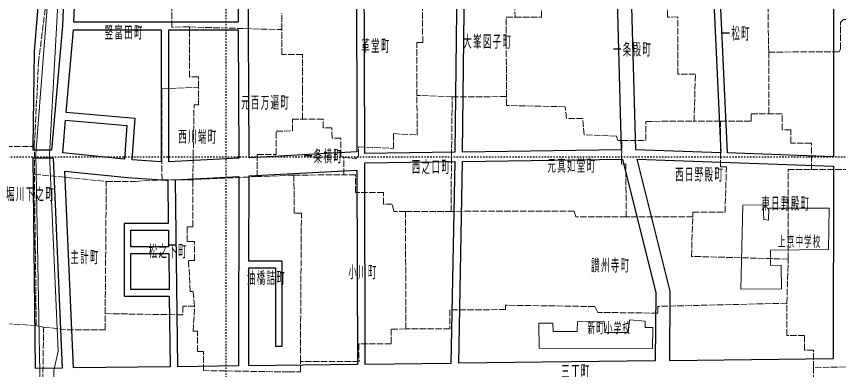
# Model space of a CAD drawing. Units: millimetres, scale not verified. Extents: x -74 to 76, y -84 to 66.
# Drawn here: x -37.9 to 18.1, y 1.7 to 25.8 of the extents above; entities that cross this region are included whole.
import ezdxf

# ---------------------------------------------------------------- set-up
doc = ezdxf.new("R2010")
doc.units = ezdxf.units.MM
doc.header["$LTSCALE"] = 0.25
doc.linetypes.add('USER1', pattern=[0.70556, 0.35278, -0.35278])
doc.linetypes.add('USER4', pattern=[2.11668, 1.7639, -0.35278])
for name, color, linetype in [('0-0_01 グリッド', 7, 'USER1'), ('0-4_05 町名', 7, 'Continuous'), ('1-9_26 道路', 7, 'Continuous')]:
    doc.layers.add(name, color=color, linetype=linetype)
for name, color, linetype, lineweight in [('0-2_03 施設名・公園名', 7, 'Continuous', 18), ('0-C_13 町界', 30, 'USER4', 18), ('0-F_16 学校', 1, 'Continuous', 18), ('1-C_29 川・池', 150, 'Continuous', 18)]:
    doc.layers.add(name, color=color, linetype=linetype, lineweight=lineweight)
doc.styles.add('ＭＳ ゴシック', font='')
doc.styles.get('ＭＳ ゴシック').set_extended_font_data('MS Gothic')

msp = doc.modelspace()

# ---------------------------------------------------------------- linework, layer by layer
at = {"layer": '0-0_01 グリッド'}
for p, q in [((-23.6065, -83.8326), (-23.6065, 66.1638)), ((76.4091, 16.176), (-73.6023, 16.176))]:
    msp.add_line(p, q, dxfattribs=at)
at = {"layer": '0-C_13 町界'}
for p, q in [((-19.8087, 24.8639), (-19.8117, 25.9638)), ((-26.1088, 25.047), (-19.8087, 24.8639)), ((-8.1973, 20.295), (-10.5972, 20.3885)), ((-39.6865, 16.9116), (-36.6865, 16.9193)), ((-25.8811, 14.6481), (-27.9812, 14.6426)), ((-18.9828, 14.9666), (-21.482, 14.8598)), ((-18.9828, 14.9666), (-15.5828, 14.9758)), ((-36.0538, 4.6218), (-36.5541, 4.7203))]:
    msp.add_line(p, q, dxfattribs=at)
for points in [[(-36.6815, 15.0193), (-36.6865, 16.9193), (-36.4018, 22.6198), (-35.9122, 26.5209), (-35.7245, 31.1211), (-34.7371, 35.8237), (-36.7374, 35.9181), (-36.541, 37.3185), (-33.5413, 37.4265)], [(-26.1088, 25.047), (-27.3082, 25.0438), (-27.3246, 31.0434), (-29.8247, 31.0369), (-29.9346, 34.8363), (-28.6343, 34.8398)], [(-8.276, 12.4951), (-8.1973, 20.295), (-4.4973, 20.3048), (-4.5117, 25.7045), (-3.9118, 25.7063), (-2.1119, 25.7109), (-2.116, 27.2107), (0.5829, 27.5179), (0.5705, 32.3176)], [(10.0963, 18.6333), (8.2965, 18.6291), (8.3889, 21.8291), (7.1893, 21.8264), (7.18, 25.7261), (6.4803, 25.7245), (6.4727, 28.8243), (6.0731, 28.8234), (6.0701, 29.9234)], [(13.3848, 23.3408), (13.292, 29.0203), (13.2701, 30.04)], [(-10.5972, 20.3885), (-10.6068, 23.9884), (-10.207, 23.9894), (-10.2182, 28.2892), (-10.2193, 28.5891), (-8.0192, 28.595), (-8.0201, 28.995), (-6.7206, 28.9986), (-6.7175, 27.7985), (-6.617, 27.6987), (-3.9171, 27.706), (-3.9118, 25.7063)], [(13.395, 19.1411), (13.3848, 23.3408), (18.1847, 23.3519), (18.2846, 23.5522), (18.2805, 25.3521), (18.4796, 25.5524), (21.9795, 25.5607)], [(-21.482, 14.8598), (-25.8811, 14.6481), (-25.795, 19.7481), (-25.4944, 19.749), (-25.4975, 20.9489), (-25.5001, 21.6488), (-26.0999, 21.6472), (-26.1088, 25.047)], [(-15.5859, 16.1755), (-15.7862, 16.2753), (-15.7893, 17.4748), (-16.3891, 17.4733), (-16.3914, 18.1733), (-16.991, 18.1716), (-16.9925, 18.7716), (-18.3919, 18.7681), (-18.3976, 20.6578), (-18.4005, 21.8677), (-18.4036, 23.1677), (-19.8044, 23.1639), (-19.8087, 24.8639)], [(-27.9812, 14.6426), (-27.9978, 20.8423), (-25.4975, 20.9489)], [(-15.5828, 14.9758), (-15.5859, 16.1755), (-14.7859, 16.0777), (-14.5863, 16.2782), (-14.5877, 16.8781), (-12.1878, 16.7846), (-12.1902, 17.7846), (-10.5903, 17.6888), (-10.5972, 20.3885)], [(3.3797, 17.3177), (3.0997, 17.3171), (2.9993, 17.6168), (0.7994, 17.7117), (0.7131, 18.814), (-0.3939, 18.8159), (-0.4956, 19.6155), (-4.4954, 19.7049), (-4.4973, 20.3048)], [(8.2118, 12.1292), (8.2109, 12.4293), (10.4108, 12.4345), (10.504, 15.5344), (10.1037, 15.5335), (10.0963, 18.6333), (12.1962, 18.6383), (12.195, 19.1381), (13.395, 19.1411)], [(16.3037, 15.348), (16.2997, 17.1481), (14.8994, 17.1446), (14.8974, 18.0445), (14.2978, 18.0433), (14.2952, 19.1431), (13.395, 19.1411)], [(-21.482, 14.8598), (-21.486, 16.3598), (-20.186, 16.3634), (-20.1905, 17.9632), (-19.0904, 17.9661), (-19.0925, 18.7661), (-18.3919, 18.7681)], [(3.3797, 17.3177), (4.9996, 17.3217), (4.9968, 18.6214), (8.2965, 18.6291)], [(-36.5541, 4.7203), (-39.5548, 4.9124), (-39.7666, 9.4115), (-39.6865, 16.9116)], [(3.6716, 12.1187), (3.6436, 15.7385), (3.3438, 15.6977), (3.3797, 17.3177)], [(14.625, 6.2446), (14.7181, 9.2446), (14.7039, 15.3442), (16.3037, 15.348), (19.3037, 15.3551)], [(-36.5541, 4.7203), (-36.6815, 15.0193), (-31.7805, 14.5325)], [(-31.8561, 5.5329), (-31.7805, 14.5325), (-29.7806, 14.5379), (-27.9812, 14.6426)], [(-19.3467, 1.5663), (-25.1466, 1.6511), (-25.15, 2.9507), (-25.55, 2.9497), (-25.5538, 4.3498), (-25.8539, 4.3488), (-25.7585, 6.0491), (-25.8611, 7.0487), (-26.0609, 7.048), (-26.1667, 9.1478), (-25.7667, 9.1489), (-25.7702, 10.4487), (-26.2701, 10.4473), (-26.2728, 11.4473), (-25.8728, 11.4483), (-25.8811, 14.6481)], [(-11.3551, 4.4874), (-12.3549, 4.4847), (-12.352, 3.4847), (-14.5522, 3.4789), (-14.5487, 2.2789), (-18.5485, 2.2684), (-18.4755, 12.3681), (-18.9757, 12.3668), (-18.9828, 14.9666)], [(-11.3761, 12.487), (-12.1761, 12.4848), (-12.2777, 12.9845), (-12.8775, 12.9829), (-12.8796, 13.7829), (-14.7796, 13.7779), (-14.7827, 14.9776), (-15.5828, 14.9758)], [(-11.3551, 4.4874), (-11.3761, 12.487), (-8.276, 12.4951)], [(3.6716, 12.1187), (0.2239, 12.1179), (0.123, 12.5175), (-8.276, 12.4951)], [(8.2118, 12.1292), (3.9119, 12.1192), (3.6716, 12.1187)], [(14.7181, 9.2446), (8.1181, 9.4293), (8.2118, 12.1292)], [(14.625, 6.2446), (5.8266, 6.0241), (5.8336, 5.5699), (1.7274, 5.6145), (1.5262, 6.014), (-4.5596, 6.1054), (-4.5589, 5.8054), (-8.358, 5.7954), (-8.3551, 4.4954), (-11.3551, 4.4874)], [(20.2344, 1.9579), (16.4354, 1.849), (16.4325, 3.0489), (15.8324, 3.0476), (15.8308, 4.0475), (14.6299, 4.0447), (14.625, 6.2446)], [(-25.7585, 6.0491), (-26.5584, 6.0469), (-26.5567, 5.4469), (-31.8561, 5.5329)], [(-36.2357, -2.2783), (-36.1386, -1.1782), (-36.0538, 4.6218), (-34.4536, 4.4261), (-31.8536, 4.4328), (-31.8561, 5.5329)], [(-19.3467, 1.5663), (-18.5468, 1.5684), (-18.5485, 2.2684)], [(14.5492, -4.2551), (14.5461, -2.8551), (15.246, -2.8534), (15.24, -0.1537), (16.4208, -0.1731), (16.4354, 1.849)]]:
    msp.add_lwpolyline(points, dxfattribs=at)
at = {"layer": '0-F_16 学校'}
for points in [[(13.4001, 12.7113), (13.3721, 11.9013), (13.0517, 11.9306), (13.0194, 12.9304), (11.6295, 12.9273), (11.4827, 7.1872), (14.2528, 7.2235), (14.229, 8.8037), (13.4995, 8.8217), (13.5068, 9.8517), (17.4664, 9.8911), (17.5096, 12.7209)], [(5.4605, 3.1621), (5.4769, 4.5923), (4.9568, 4.591), (4.9563, 5.0111), (3.8863, 5.1084), (3.8079, 4.2582), (2.208, 4.2444), (2.1863, 4.9746), (0.3411, 4.9872), (0.3328, 4.3174), (-1.3172, 4.3231), (-1.3388, 4.8729), (-2.2786, 4.8805), (-2.2741, 3.1804)]]:
    msp.add_lwpolyline(points, close=True, dxfattribs=at)
at = {"layer": '1-9_26 道路'}
for points in [[(-22.8329, 34.3642), (-22.7905, 25.3726), (-33.9868, 25.3726), (-33.7339, 31.3533), (-33.12, 35.8151), (-32.7727, 39.6294), (-25.6079, 40.5098), (-22.9152, 40.5788)], [(-35.988, 31.7431), (-34.4705, 39.4206), (-33.561, 39.532), (-33.8907, 35.9029), (-34.5065, 31.4227), (-34.7742, 25.1244), (-35.5071, 16.6707), (-36.7649, 16.6707), (-36.7673, 16.9042), (-36.6802, 23.3477)], [(17.8147, 34.8939), (17.7985, 16.2139), (10.5763, 16.4713), (9.7805, 33.6691)], [(4.0304, 27.2676), (3.2338, 32.6711), (9.3247, 33.5997), (10.1162, 16.4876), (4.3178, 16.6938)], [(-2.1315, 28.1416), (-1.8459, 26.9997), (3.0527, 26.886), (3.3299, 16.6802), (-7.4814, 16.5283), (-7.3105, 31.8961), (-3.1297, 32.17), (-3.2179, 28.995), (-3.2215, 28.8682)], [(-8.0106, 16.5209), (-14.1625, 16.4342), (-14.1897, 29.3421), (-14.5425, 31.6546), (-7.8397, 31.902)], [(-22.0415, 16.148), (-22.1028, 29.165), (-14.7158, 29.165), (-14.6914, 16.5383)], [(-28.0364, 15.873), (-30.0097, 16.0077), (-29.8123, 18.8231), (-34.5066, 19.2239), (-34.0195, 24.8434), (-28.0364, 24.8434)], [(-27.5072, 15.8579), (-27.5072, 24.8434), (-22.7882, 24.8434), (-22.7471, 16.1106)], [(-30.3766, 18.3403), (-30.5368, 16.0542), (-34.744, 16.4859), (-34.5525, 18.6967)], [(-36.5968, 1.804), (-36.7587, 16.1416), (-35.4127, 16.1416), (-34.7902, 1.8259)], [(-14.132, 2.075), (-14.1612, 15.7991), (-8.0185, 15.8858), (-8.2807, 2.1458)], [(5.6452, 2.3139), (-7.7515, 2.1522), (-7.4893, 15.8932), (3.4124, 16.0467), (5.6889, 6.94)], [(6.6334, 2.3258), (6.6773, 6.9939), (6.678, 7.0571), (4.4285, 16.0549), (17.7976, 15.5792), (17.7865, 2.4603)], [(-30.3294, 11.6671), (-30.5585, 11.6671), (-30.5585, 6.7106), (-27.4869, 6.7106), (-27.4245, 1.9146), (-34.0136, 1.8352), (-34.5962, 15.2295), (-30.3332, 14.7925), (-27.6881, 14.6118), (-27.5895, 14.6169), (-27.5513, 11.6671)], [(-22.0682, 1.9794), (-22.0539, 8.6509), (-20.2395, 8.6509), (-20.2395, 3.3238), (-19.7812, 3.3238), (-19.7812, 9.1094), (-20.0106, 9.1094), (-22.0529, 9.1094), (-22.0405, 14.9117), (-14.6891, 15.3018), (-14.6612, 2.0688)], [(-22.7738, 1.9708), (-26.8953, 1.921), (-27.0607, 14.6452), (-22.746, 14.8743)], [(-30.1, 10.0796), (-30.1, 11.2085), (-27.5454, 11.2085), (-27.5306, 10.0796)], [(-27.4931, 7.1691), (-30.1, 7.1691), (-30.1, 9.621), (-27.5248, 9.621)]]:
    msp.add_lwpolyline(points, close=True, dxfattribs=at)
at = {"layer": '1-C_29 川・池'}
msp.add_lwpolyline([(-36.2545, -83.8326), (-36.2223, -68.2855), (-36.2895, -40.429), (-36.3198, 1.532), (-36.5854, 16.4036), (-35.4079, 31.6556), (-34.262, 39.8969), (-34.8794, 51.8914), (-34.6148, 52.2442), (-33.7425, 40.0667), (-34.8077, 31.5571), (-35.659, 16.3548), (-35.0506, 2.9716), (-35.3472, 1.6709), (-35.3193, -40.0946), (-35.2859, -68.3189), (-35.3503, -83.8326)], dxfattribs=at)

# ---------------------------------------------------------------- texts
at = {"layer": '0-2_03 施設名・公園名', "char_height": 0.7244, "attachment_point": 7, "style": 'ＭＳ ゴシック'}
for s, insert in [('\\T1.17;\\W0.5;上京中学校', (14.0256, 10.0091)), ('\\T1.17;\\W0.5;新町小学校', (1.0356, 4.121))]:
    msp.add_mtext(s, dxfattribs=dict(at, insert=insert))
at = {"layer": '0-4_05 町名', "char_height": 0.8179, "attachment_point": 7, "style": 'ＭＳ ゴシック'}
for s, insert in [('\\T1.17;\\W0.5;竪富田町', (-31.8994, 24.1883)), ('\\T1.17;\\W0.5;一松町', (10.1707, 24.1198)), ('\\T1.17;\\W0.5;革堂町', (-14.3882, 23.275)), ('\\T1.17;\\W0.5;大峯図子町', (-7.4394, 23.5636)), ('\\T1.17;\\W0.5;一条殿町', (2.7647, 23.0304)), ('\\T1.17;\\W0.5;元百万遍町', (-22.587, 19.4134)), ('\\T1.17;\\W0.5;西川端町', (-26.8712, 17.0821)), ('\\T1.17;\\W0.5;一条横町', (-18.3077, 15.765)), ('\\T1.17;\\W0.5;西之口町', (-10.9462, 15.0347)), ('\\T1.17;\\W0.5;元真如堂町', (-1.7026, 15.1189)), ('\\T1.17;\\W0.5;西日野殿町', (7.0032, 14.5131)), ('\\T1.17;\\W0.5;堀川下之町', (-38.6129, 13.1693)), ('\\T1.17;\\W0.5;東日野殿町', (12.8837, 12.5363)), ('\\T1.17;\\W0.5;松之下町', (-28.8904, 9.297)), ('\\T1.17;\\W0.5;主計町', (-34.2288, 8.8929)), ('\\T1.17;\\W0.5;讃州寺町', (1.2809, 8.3275)), ('\\T1.17;\\W0.5;油橋詰町', (-22.196, 7.4752)), ('\\T1.17;\\W0.5;小川町', (-15.277, 7.8635)), ('\\T1.17;\\W0.5;三丁町', (-0.7615, 1.1093))]:
    msp.add_mtext(s, dxfattribs=dict(at, insert=insert))

doc.saveas('drawing.dxf')
